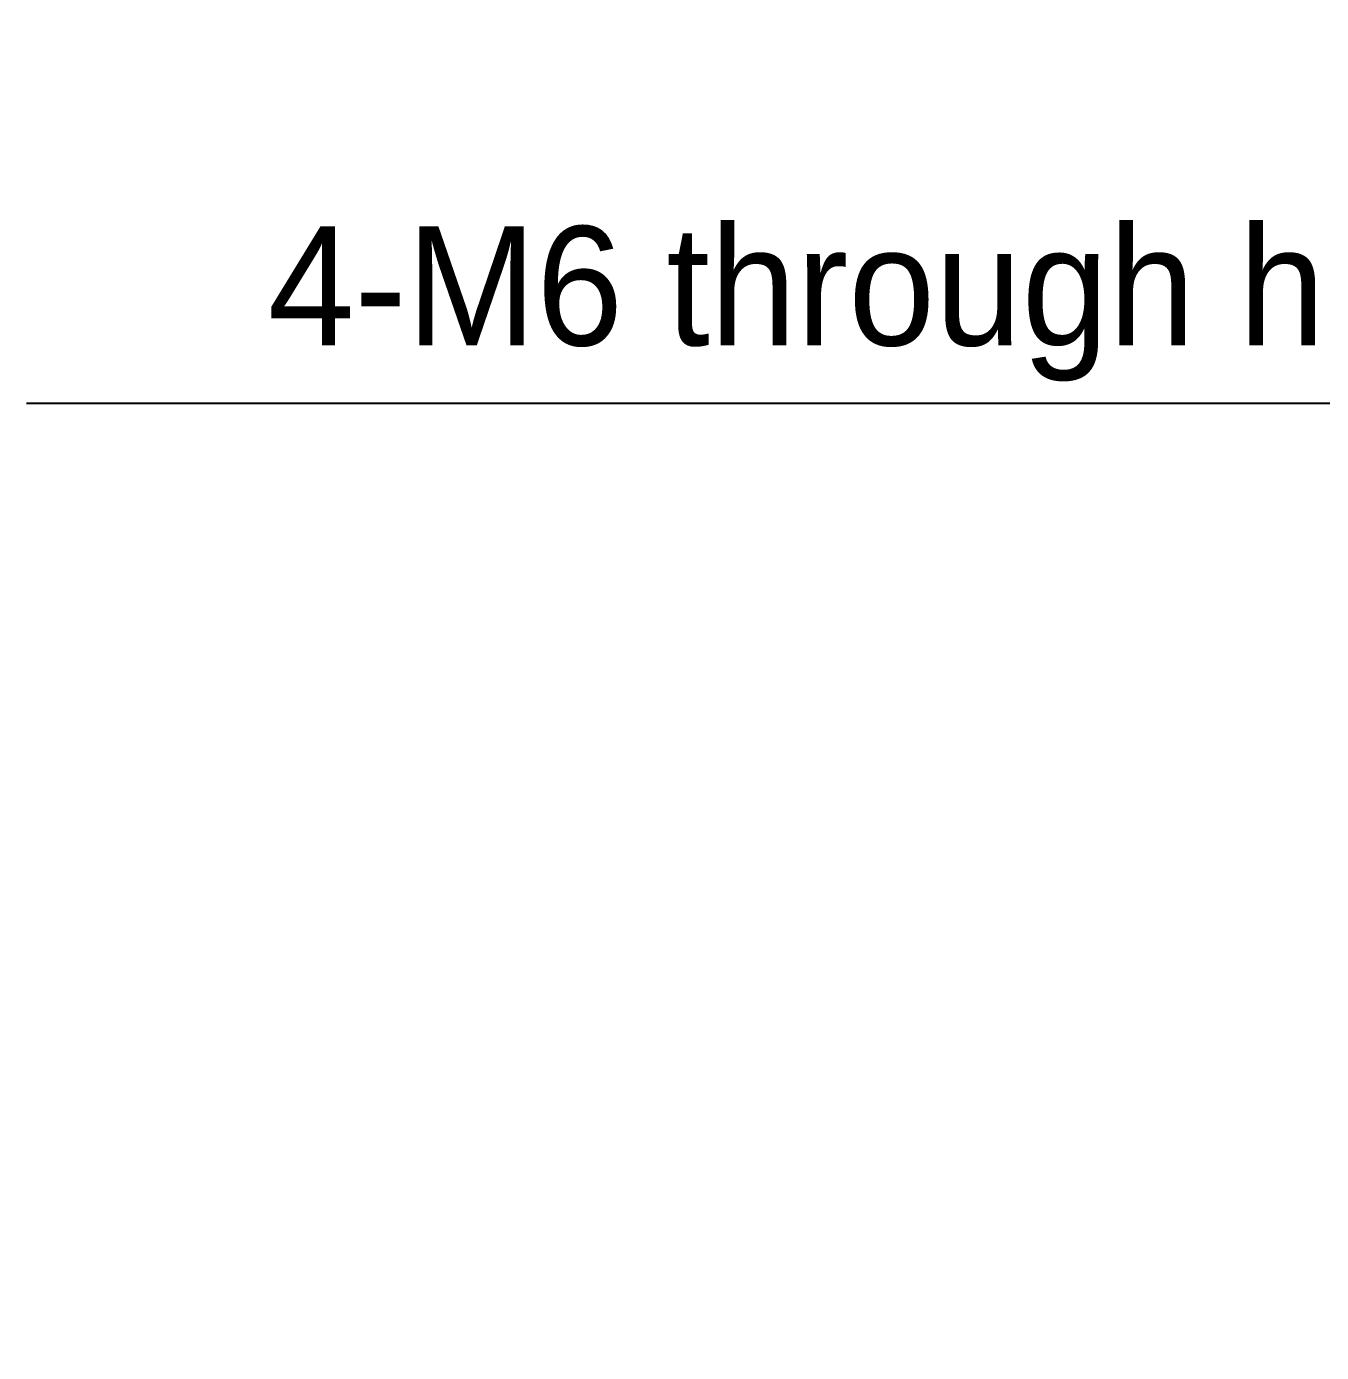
# Model space of a CAD drawing. Header units: millimetres. Extents: x -1070 to 42146, y 1440 to 12921.
# Drawn here: x 4688.2 to 5014.1, y 3620.1 to 3953.8 of the extents above; entities that cross this region are included whole.
import ezdxf

# ---------------------------------------------------------------- set-up
doc = ezdxf.new("R2010")
doc.units = ezdxf.units.MM
doc.layers.add('DIM', color=4, linetype='Continuous')
doc.styles.get("Standard").update_dxf_attribs({"font": 'arial.ttf'})
doc.dimstyles.new('ISO-200', dxfattribs={"dimtxt": 30, "dimasz": 25, "dimexe": 1.25, "dimexo": 5, "dimgap": 5, "dimtad": 1, "dimtoh": 1, "dimdec": 1, "dimdsep": 46, "dimtxsty": 'Standard', "dimcen": 2.5, "dimadec": 0, "dimazin": 0, "dimtfac": 1, "dimtdec": 1, "dimtmove": 0, "dimatfit": 3, "dimfxl": 1, "dimarcsym": 0})

# ---------------------------------------------------------------- blocks, each defined once
blk = doc.blocks.new('*D113')
at = {"layer": 'Defpoints', "color": 0, "transparency": 16777216}
for p in [(5275.83, 3665.24), (5279.39, 3660.41)]:
    blk.add_point(p, dxfattribs=at)
at = {"layer": 'DIM', "color": 0, "lineweight": -2, "transparency": 16777216}
for p, q in [((4688.15, 3859.03), (5133.15, 3859.03)), ((5133.15, 3859.03), (5261.01, 3685.37)), ((5279.39, 3660.41), (5275.83, 3665.24)), ((5294.21, 3640.28), (5309.03, 3620.15))]:
    blk.add_line(p, q, dxfattribs=at)
at = {"layer": 'DIM', "color": 0, "transparency": 16777216}
for points in [[(5264.36, 3687.84), (5257.65, 3682.9), (5275.83, 3665.24)], [(5297.57, 3642.75), (5290.85, 3637.81), (5279.39, 3660.41)]]:
    blk.add_solid(points, dxfattribs=at)
at = {"layer": 'DIM', "color": 0, "lineweight": -3, "transparency": 16777216, "insert": (4908.15, 3884.03), "char_height": 30, "attachment_point": 5}
blk.add_mtext('{\\fGulim|b0|i0|c134|p0;4-M6 through hole}', dxfattribs=at)

msp = doc.modelspace()

# ---------------------------------------------------------------- dimensions: what is measured, and where the dimension line sits
at = {"layer": 'DIM', "color": 7, "lineweight": -3}
dim = msp.add_diameter_dim_2p(p1=(5279.387, 3660.41), p2=(5275.83, 3665.242), text='{\\fGulim|b0|i0|c134|p0;4-M6 through hole}', dimstyle='ISO-200', dxfattribs=at)
dim.commit()
dim.dimension.update_dxf_attribs({"geometry": '*D113', "text_midpoint": (4908.154, 3859.026), "dimtype": 163})

doc.saveas('drawing.dxf')
